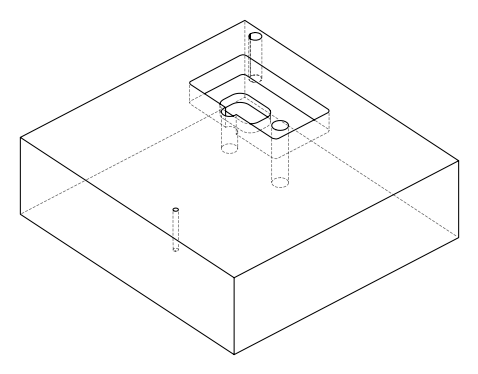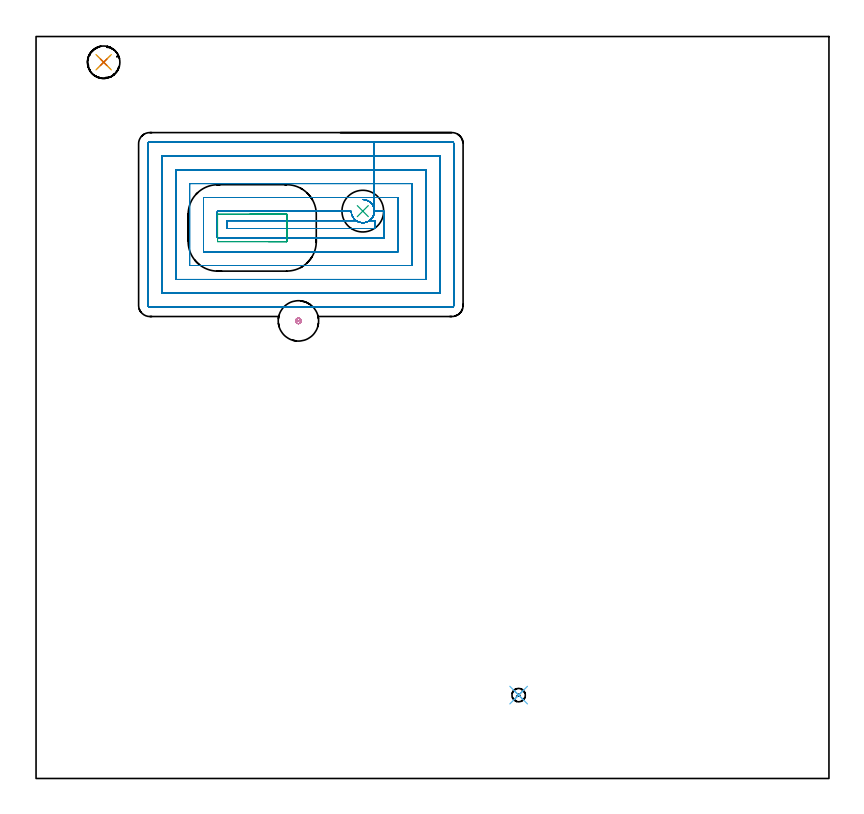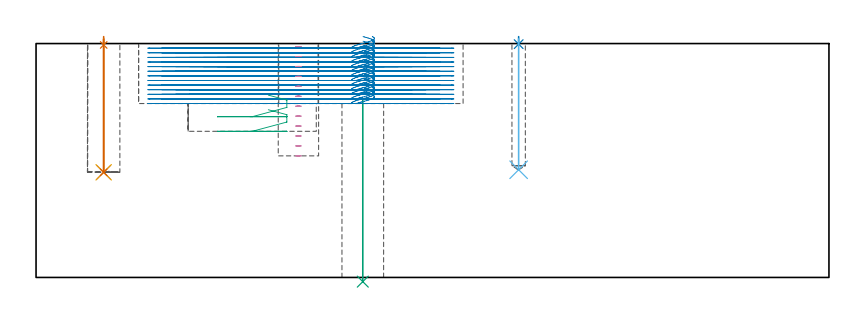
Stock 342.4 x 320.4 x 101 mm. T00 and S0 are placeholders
(PLAN: 10 operations, 8 tool changes, 53.2 min)
(1 SPOT_DRILL | STEP1POCKET | NXT0321_9005460120000 | 0.03 min | 3 mm3)
(2 SPOT_DRILL_1 | STEP1POCKET_1 | NXT0321_9005460120000 | 0.03 min | 0 mm3)
(3 INDEXABLE_INSERT_DRILL_THROUGH_HOLE_FROM_SOLID | STEP1HOLE | NXT0302_007 | 0.32 min | 25669 mm3)
(4 DRILL_BLIND_HOLE_INTO_CENTER | STEP1POCKET | UGT0301_480 | 0.23 min | 3042 mm3)
(5 DRILL_TO_ENLARGE_BLIND_HOLE | STEP1POCKET | UGT0301_374 | 0.23 min | 4319 mm3)
(6 DRILL_BLIND_HOLE_INTO_CENTER_1 | STEP1POCKET_1 | UGT0301_453 | 0.23 min | 1397 mm3)
(7 BORE_BLIND_HOLE | STEP1POCKET | UGT0332_064 | 0.23 min | 1179 mm3)
(8 MILL_RECTANGULAR_POCKET | POCKET_RECTANGULAR_STRAIGHT | NXT0201_009 | Follow Part, ap 2, ae 75% | 50.7 min | 281078 mm3)
(9 MILL_RECTANGULAR_POCKET_1 | POCKET_RECTANGULAR_STRAIGHT_1 | UGT0201_109 | Follow Part, ap 6.35, ae 75% | 0.64 min | 23092 mm3)
(10 MILL_BLIND_HOLE_FROM_SOLID_MATERIAL | STEP1POCKET_2 | UGT0201_133 | Spiral | 0.55 min | 9261 mm3)
(TOOL NXT0321_9005460120000 | NC Spot Drill, 142deg, 12mm, Carbide, Uncoated | D12 PA142 FL30 Z2)
(TOOL NXT0302_007 | Index. Insert Drill 18mm [880-D1800L25-05] | D18 PA176 FL90 Z2)
(TOOL UGT0301_480 | Carbide Drill 8.5 mm | D8.5 PA118 FL75 Z2)
(TOOL UGT0301_374 | Twist Drill Flat Bottom 13 mm | D13 PA180 FL101 Z2)
(TOOL UGT0301_453 | Carbide Drill 5.8 mm | D5.8 PA118 FL57 Z2)
(TOOL UGT0332_064 | 14 mm Boring Bar Slip Fit | D14)
(TOOL NXT0201_009 | ENDMILL 8mm [2P460-0800-NA 1630] | D8 FL26 Z6)
(TOOL UGT0201_109 | End Mill 25.4 mm | D25.4 FL25 Z2)
(TOOL UGT0201_133 | Carbide End Mill 15.0 | D15 FL30 Z4)
(OP 1 SPOT_DRILL)
G17 G21 G94 G90
T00 M6
G54
G17 G0 G90 X29.2 Y309.3 S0 M3
G43 Z111. H0
G94 G81 G98 Z100.393 F250. R104.
G80
M5
M2
(OP 2 SPOT_DRILL_1)
G17 G21 G94 G90
T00 M6
G54
G17 G0 G90 X208.4 Y36. S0 M3
G43 Z111. H0
G94 G81 G98 Z100.75 F250. R104.
G80
M5
M2
(OP 3 INDEXABLE_INSERT_DRILL_THROUGH_HOLE_FROM_SOLID)
G17 G21 G94 G90
T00 M6
G54
G17 G0 G90 X141.1 Y245. S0 M3
G43 Z111. H1
G94 G81 G98 Z-1.814 F250. R77.1
G80
M5
M2
(OP 4 DRILL_BLIND_HOLE_INTO_CENTER)
G17 G21 G94 G90
T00 M6
G54
G17 G0 G90 X29.2 Y309.3 S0 M3
G43 Z111. H0
G94 G81 G98 Z45.4 F250. R103.
G80
M5
M2
(OP 5 DRILL_TO_ENLARGE_BLIND_HOLE)
G17 G21 G94 G90
T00 M6
G54
G17 G0 G90 X29.2 Y309.3 S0 M3
G43 Z111. H0
G94 G73 G98 Z45.4 F250. Q11.12 R103.
G80
M5
M2
(OP 6 DRILL_BLIND_HOLE_INTO_CENTER_1)
G17 G21 G94 G90
T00 M6
G54
G17 G0 G90 X208.4 Y36. S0 M3
G43 Z111. H0
G94 G81 G98 Z46.5 F250. R103.
G80
M5
M2
(OP 7 BORE_BLIND_HOLE)
G17 G21 G94 G90
T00 M6
G54
G17 G0 G90 X29.2 Y309.3 S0 M3
G43 Z111. H0
G94 G85 G98 Z45.4 F250. R103.
G80
M5
M2
(OP 8 MILL_RECTANGULAR_POCKET)
G17 G21 G94 G90
T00 M6
G54
G17 G0 G90 X141.214 Y249.985 S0 M3
G43 Z111. H1
Z104.
G94 G1 X141.689 Y249.97 Z103.872 F250.
X142.552 Y249.79 Z103.636
X143.369 Y249.461 Z103.4
X144.117 Y248.994 Z103.164
X144.771 Y248.404 Z102.928
X145.311 Y247.708 Z102.692
X145.665 Y247.058 Z102.494
X145.943 Y246.267 Z102.269
X146.086 Y245.441 Z102.044
X146.09 Y244.602 Z101.819
X145.953 Y243.775 Z101.595
X145.68 Y242.982 Z101.37
X145.278 Y242.245 Z101.145
X144.76 Y241.586 Z100.921
X144.139 Y241.023 Z100.696
X143.432 Y240.571 Z100.471
X142.66 Y240.244 Z100.247
X141.844 Y240.05 Z100.022
X141.008 Y239.994 Z99.797
X140.692 Y240.02 Z99.712
X140.307 Y240.066 Z99.608
X139.95 Y240.137 Z99.511
X139.642 Y240.21 Z99.426
X139.059 Y240.429 Z99.259
X138.508 Y240.719 Z99.092
X138.249 Y240.9 Z99.008
X82.3 F500.
Y237.5
X104.811
X146.4
Y240.9
X143.953
G0 X145.207 Y247.843 Z104.
G1 X145.311 Y247.708 Z103.954 F250.
X145.665 Y247.058 Z103.756
X145.943 Y246.267 Z103.531
X146.086 Y245.441 Z103.307
X146.09 Y244.602 Z103.082
X145.953 Y243.775 Z102.857
X145.68 Y242.982 Z102.632
X145.278 Y242.245 Z102.408
X144.76 Y241.586 Z102.183
X144.139 Y241.023 Z101.958
X143.432 Y240.571 Z101.734
X142.66 Y240.244 Z101.509
X141.844 Y240.05 Z101.284
X141.008 Y239.994 Z101.059
X140.692 Y240.02 Z100.975
X140.307 Y240.066 Z100.871
X139.95 Y240.137 Z100.773
X139.642 Y240.21 Z100.688
X138.852 Y240.528 Z100.46
X138.128 Y240.974 Z100.232
X137.49 Y241.537 Z100.004
X136.956 Y242.199 Z99.776
X136.541 Y242.942 Z99.548
X136.259 Y243.745 Z99.32
X136.116 Y244.584 Z99.092
X136.109 Y244.9 Z99.008
X78.3 F500.
Y233.5
X104.811
X150.4
Y244.9
X146.095
G3 X146.095 Y245.106 R5.
G1 Y250.9
X72.3
Y227.5
X104.811
X156.4
Y250.9
X146.095
Y256.9
X66.3
Y221.5
X104.811
X162.4
Y256.9
X146.095
Y262.9
X60.3
Y215.5
X104.811
X168.4
Y262.9
X146.095
Y268.9
X54.3
Y209.5
X104.811
X174.4
Y268.9
X146.095
Y274.9
X49.1
G3 X48.3 Y274.1 R0.8
G1 Y204.3
G3 X49.1 Y203.5 R0.8
G1 X179.6
G3 X180.4 Y204.3 R0.8
G1 Y274.1
G3 X179.6 Y274.9 R0.8
G1 X146.095
X145.095
G0 X141.213 Y249.994 Z102.008
G1 X141.939 Y249.933 Z101.812 F250.
X142.762 Y249.72 Z101.585
X143.536 Y249.372 Z101.357
X144.241 Y248.897 Z101.13
X144.855 Y248.31 Z100.902
X145.361 Y247.629 Z100.674
X145.517 Y247.338 Z100.586
X145.665 Y247.058 Z100.501
X145.943 Y246.267 Z100.277
X146.086 Y245.441 Z100.052
X146.09 Y244.602 Z99.827
X145.953 Y243.775 Z99.602
X145.68 Y242.982 Z99.378
X145.278 Y242.245 Z99.153
X144.76 Y241.586 Z98.928
X144.139 Y241.023 Z98.704
X143.432 Y240.571 Z98.479
X142.66 Y240.244 Z98.254
X141.844 Y240.05 Z98.03
X141.008 Y239.994 Z97.805
X140.692 Y240.02 Z97.72
X140.307 Y240.066 Z97.616
X139.95 Y240.137 Z97.519
X139.642 Y240.21 Z97.434
X139.059 Y240.429 Z97.267
X138.508 Y240.719 Z97.1
X138.249 Y240.9 Z97.015
X82.3 F500.
Y237.5
X104.811
X146.4
Y240.9
X143.953
G0 X145.204 Y247.841 Z102.008
G1 X145.361 Y247.629 Z101.937 F250.
X145.517 Y247.338 Z101.848
X145.665 Y247.058 Z101.764
X145.943 Y246.267 Z101.539
X146.086 Y245.441 Z101.314
X146.09 Y244.602 Z101.089
X145.953 Y243.775 Z100.865
X145.68 Y242.982 Z100.64
X145.278 Y242.245 Z100.415
X144.76 Y241.586 Z100.191
X144.139 Y241.023 Z99.966
X143.432 Y240.571 Z99.741
X142.66 Y240.244 Z99.517
X141.844 Y240.05 Z99.292
X141.008 Y239.994 Z99.067
X140.692 Y240.02 Z98.982
X140.307 Y240.066 Z98.878
X139.95 Y240.137 Z98.781
X139.642 Y240.21 Z98.696
X138.852 Y240.528 Z98.468
X138.128 Y240.974 Z98.24
X137.49 Y241.537 Z98.012
X136.956 Y242.199 Z97.784
X136.541 Y242.942 Z97.556
X136.259 Y243.745 Z97.328
X136.116 Y244.584 Z97.1
X136.109 Y244.9 Z97.015
X78.3 F500.
Y233.5
X104.811
X150.4
Y244.9
X146.095
G3 X146.095 Y245.106 R5.
G1 Y250.9
X72.3
Y227.5
X104.811
X156.4
Y250.9
X146.095
Y256.9
X66.3
Y221.5
X104.811
X162.4
Y256.9
X146.095
Y262.9
X60.3
Y215.5
X104.811
X168.4
Y262.9
X146.095
Y268.9
X54.3
Y209.5
X104.811
X174.4
Y268.9
X146.095
Y274.9
X49.1
G3 X48.3 Y274.1 R0.8
G1 Y204.3
G3 X49.1 Y203.5 R0.8
G1 X179.6
G3 X180.4 Y204.3 R0.8
G1 Y274.1
G3 X179.6 Y274.9 R0.8
G1 X146.095
X145.095
G0 X141.214 Y249.99 Z100.015
G1 X141.876 Y249.944 Z99.837 F250.
X142.716 Y249.736 Z99.606
X143.507 Y249.387 Z99.374
X144.227 Y248.908 Z99.142
X144.854 Y248.312 Z98.91
X145.368 Y247.617 Z98.679
X145.517 Y247.338 Z98.594
X145.665 Y247.058 Z98.509
X145.944 Y246.267 Z98.284
X146.087 Y245.441 Z98.06
X146.09 Y244.602 Z97.835
X145.953 Y243.775 Z97.61
X145.68 Y242.982 Z97.386
X145.279 Y242.246 Z97.161
X144.76 Y241.587 Z96.936
X144.139 Y241.023 Z96.712
X143.433 Y240.571 Z96.487
X142.661 Y240.244 Z96.262
X141.845 Y240.05 Z96.038
X141.008 Y239.994 Z95.813
X140.693 Y240.02 Z95.728
X140.308 Y240.066 Z95.624
X139.949 Y240.137 Z95.526
X139.642 Y240.21 Z95.441
X139.059 Y240.429 Z95.275
X138.508 Y240.719 Z95.108
X138.248 Y240.9 Z95.023
X82.3 F500.
Y237.5
X104.811
X146.4
Y240.9
X143.953
G0 X145.203 Y247.84 Z100.015
G1 X145.368 Y247.617 Z99.941 F250.
X145.517 Y247.338 Z99.856
X145.665 Y247.058 Z99.771
X145.944 Y246.267 Z99.547
X146.087 Y245.441 Z99.322
X146.09 Y244.602 Z99.097
X145.953 Y243.775 Z98.873
X145.68 Y242.982 Z98.648
X145.279 Y242.246 Z98.423
X144.76 Y241.587 Z98.199
X144.139 Y241.023 Z97.974
X143.433 Y240.571 Z97.749
X142.661 Y240.244 Z97.525
X141.845 Y240.05 Z97.3
X141.008 Y239.994 Z97.075
X140.693 Y240.02 Z96.99
X140.308 Y240.066 Z96.887
X139.949 Y240.137 Z96.789
X139.642 Y240.21 Z96.704
X138.852 Y240.528 Z96.476
X138.128 Y240.974 Z96.248
X137.489 Y241.537 Z96.02
X136.955 Y242.199 Z95.792
X136.541 Y242.942 Z95.564
X136.258 Y243.745 Z95.336
X136.115 Y244.584 Z95.108
X136.109 Y244.9 Z95.023
X78.3 F500.
Y233.5
X104.811
X150.4
Y244.9
X146.095
G3 X146.095 Y245.105 R4.999
G1 Y250.9
X72.3
Y227.5
X104.811
X156.4
Y250.9
X146.095
Y256.9
X66.3
Y221.5
X104.811
X162.4
Y256.9
X146.095
Y262.9
X60.3
Y215.5
X104.811
X168.4
Y262.9
X146.095
Y268.9
X54.3
Y209.5
X104.811
X174.4
Y268.9
X146.095
Y274.9
X49.1
G3 X48.3 Y274.1 R0.8
G1 Y204.3
G3 X49.1 Y203.5 R0.8
G1 X179.6
G3 X180.4 Y204.3 R0.8
G1 Y274.1
G3 X179.6 Y274.9 R0.8
G1 X146.095
X145.095
G0 X141.214 Y249.991 Z98.023
G1 X141.877 Y249.944 Z97.845 F250.
X142.716 Y249.737 Z97.613
X143.508 Y249.388 Z97.381
X144.227 Y248.908 Z97.15
X144.854 Y248.312 Z96.918
X145.369 Y247.617 Z96.686
X145.517 Y247.338 Z96.601
X145.665 Y247.058 Z96.517
X145.944 Y246.267 Z96.292
X146.087 Y245.441 Z96.067
X146.09 Y244.602 Z95.843
X145.953 Y243.775 Z95.618
X145.68 Y242.982 Z95.393
X145.279 Y242.246 Z95.169
X144.76 Y241.587 Z94.944
X144.139 Y241.023 Z94.719
X143.433 Y240.571 Z94.494
X142.661 Y240.244 Z94.27
X141.845 Y240.05 Z94.045
X141.008 Y239.994 Z93.82
X140.693 Y240.02 Z93.736
X140.311 Y240.066 Z93.632
X139.942 Y240.139 Z93.532
X139.731 Y240.189 Z93.474
X139.526 Y240.258 Z93.416
X139.226 Y240.358 Z93.331
X138.508 Y240.719 Z93.116
X138.248 Y240.9 Z93.031
X82.3 F500.
Y237.5
X104.811
X146.4
Y240.9
X143.953
G0 X145.204 Y247.839 Z98.023
G1 X145.369 Y247.617 Z97.949 F250.
X145.517 Y247.338 Z97.864
X145.665 Y247.058 Z97.779
X145.944 Y246.267 Z97.555
X146.087 Y245.441 Z97.33
X146.09 Y244.602 Z97.105
X145.953 Y243.775 Z96.881
X145.68 Y242.982 Z96.656
X145.279 Y242.246 Z96.431
X144.76 Y241.587 Z96.207
X144.139 Y241.023 Z95.982
X143.433 Y240.571 Z95.757
X142.661 Y240.244 Z95.532
X141.845 Y240.05 Z95.308
X141.008 Y239.994 Z95.083
X140.693 Y240.02 Z94.998
X140.311 Y240.066 Z94.895
X139.942 Y240.139 Z94.794
X139.731 Y240.189 Z94.736
X139.526 Y240.258 Z94.678
X139.226 Y240.358 Z94.593
X138.521 Y240.711 Z94.382
X137.88 Y241.17 Z94.171
X137.32 Y241.723 Z93.96
X136.852 Y242.358 Z93.749
X136.491 Y243.058 Z93.538
X136.243 Y243.806 Z93.327
X136.115 Y244.584 Z93.116
X136.109 Y244.9 Z93.031
X78.3 F500.
Y233.5
X104.811
X150.4
Y244.9
X146.095
G3 X146.095 Y245.105 R4.999
G1 Y250.9
X72.3
Y227.5
X104.811
X156.4
Y250.9
X146.095
Y256.9
X66.3
Y221.5
X104.811
X162.4
Y256.9
X146.095
Y262.9
X60.3
Y215.5
X104.811
X168.4
Y262.9
X146.095
Y268.9
X54.3
Y209.5
X104.811
X174.4
Y268.9
X146.095
Y274.9
X49.1
G3 X48.3 Y274.1 R0.8
G1 Y204.3
G3 X49.1 Y203.5 R0.8
G1 X179.6
G3 X180.4 Y204.3 R0.8
G1 Y274.1
G3 X179.6 Y274.9 R0.8
G1 X146.095
X145.095
G0 X141.215 Y249.991 Z96.031
G1 X141.877 Y249.944 Z95.853 F250.
X142.716 Y249.737 Z95.621
X143.508 Y249.388 Z95.389
X144.227 Y248.908 Z95.158
X144.854 Y248.312 Z94.926
X145.369 Y247.617 Z94.694
X145.517 Y247.338 Z94.609
X145.665 Y247.058 Z94.525
X145.944 Y246.267 Z94.3
X146.087 Y245.441 Z94.075
X146.09 Y244.602 Z93.851
X145.953 Y243.775 Z93.626
X145.68 Y242.982 Z93.401
X145.279 Y242.246 Z93.177
X144.76 Y241.587 Z92.952
X144.139 Y241.023 Z92.727
X143.433 Y240.571 Z92.502
X142.661 Y240.244 Z92.278
X141.845 Y240.05 Z92.053
X141.008 Y239.994 Z91.828
X140.693 Y240.02 Z91.744
X140.311 Y240.066 Z91.64
X139.942 Y240.139 Z91.54
X139.704 Y240.196 Z91.474
X139.473 Y240.276 Z91.409
X139.174 Y240.379 Z91.324
X138.507 Y240.719 Z91.123
X138.247 Y240.9 Z91.038
X82.3 F500.
Y237.5
X104.811
X146.4
Y240.9
X143.953
G0 X145.205 Y247.838 Z96.031
G1 X145.369 Y247.617 Z95.957 F250.
X145.517 Y247.338 Z95.872
X145.665 Y247.058 Z95.787
X145.944 Y246.267 Z95.563
X146.087 Y245.441 Z95.338
X146.09 Y244.602 Z95.113
X145.953 Y243.775 Z94.889
X145.68 Y242.982 Z94.664
X145.279 Y242.246 Z94.439
X144.76 Y241.587 Z94.215
X144.139 Y241.023 Z93.99
X143.433 Y240.571 Z93.765
X142.661 Y240.244 Z93.541
X141.845 Y240.05 Z93.316
X141.008 Y239.994 Z93.091
X140.693 Y240.02 Z93.006
X140.311 Y240.066 Z92.903
X139.942 Y240.139 Z92.802
X139.704 Y240.196 Z92.737
X139.473 Y240.276 Z92.671
X139.174 Y240.379 Z92.587
X138.48 Y240.736 Z92.378
X137.849 Y241.195 Z92.168
X137.298 Y241.747 Z91.959
X136.839 Y242.378 Z91.75
X136.483 Y243.072 Z91.541
X136.239 Y243.814 Z91.332
X136.114 Y244.584 Z91.123
X136.107 Y244.9 Z91.038
X78.3 F500.
Y233.5
X104.811
X150.4
Y244.9
X146.095
G3 X146.095 Y245.105 R4.999
G1 Y250.9
X72.3
Y227.5
X104.811
X156.4
Y250.9
X146.095
Y256.9
X66.3
Y221.5
X104.811
X162.4
Y256.9
X146.095
Y262.9
X60.3
Y215.5
X104.811
X168.4
Y262.9
X146.095
Y268.9
X54.3
Y209.5
X104.811
X174.4
Y268.9
X146.095
Y274.9
X49.1
G3 X48.3 Y274.1 R0.8
G1 Y204.3
G3 X49.1 Y203.5 R0.8
G1 X179.6
G3 X180.4 Y204.3 R0.8
G1 Y274.1
G3 X179.6 Y274.9 R0.8
G1 X146.095
X145.095
G0 X141.214 Y249.99 Z94.038
G1 X141.875 Y249.944 Z93.861 F250.
X142.715 Y249.736 Z93.629
X143.507 Y249.388 Z93.397
X144.227 Y248.908 Z93.165
X144.853 Y248.312 Z92.934
X145.368 Y247.617 Z92.702
X145.517 Y247.338 Z92.617
X145.665 Y247.058 Z92.532
X145.944 Y246.264 Z92.307
X146.087 Y245.435 Z92.081
X146.089 Y244.594 Z91.856
X145.95 Y243.764 Z91.63
X145.674 Y242.969 Z91.405
X145.27 Y242.232 Z91.18
X144.747 Y241.572 Z90.954
X144.121 Y241.01 Z90.729
X143.411 Y240.56 Z90.503
X142.634 Y240.235 Z90.278
X141.815 Y240.045 Z90.052
X141.499 Y240.02 Z89.968
X141.184 Y239.994 Z89.883
X141.008 Z89.836
X140.693 Y240.02 Z89.751
X140.31 Y240.066 Z89.648
X139.945 Y240.138 Z89.548
X139.747 Y240.185 Z89.493
X139.554 Y240.248 Z89.439
X139.253 Y240.347 Z89.354
X138.507 Y240.719 Z89.131
X138.248 Y240.9 Z89.046
X82.3 F500.
Y237.5
X104.811
X146.4
Y240.9
X143.953
G0 X145.204 Y247.839 Z94.038
G1 X145.368 Y247.617 Z93.965 F250.
X145.517 Y247.338 Z93.88
X145.665 Y247.058 Z93.795
X145.944 Y246.264 Z93.57
X146.087 Y245.435 Z93.344
X146.089 Y244.594 Z93.119
X145.95 Y243.764 Z92.893
X145.674 Y242.969 Z92.668
X145.27 Y242.232 Z92.442
X144.747 Y241.572 Z92.217
X144.121 Y241.01 Z91.992
X143.411 Y240.56 Z91.766
X142.634 Y240.235 Z91.541
X141.815 Y240.045 Z91.315
X141.499 Y240.02 Z91.23
X141.184 Y239.994 Z91.146
X141.008 Z91.099
X140.693 Y240.02 Z91.014
X140.31 Y240.066 Z90.91
X139.945 Y240.138 Z90.811
X139.747 Y240.185 Z90.756
X139.554 Y240.248 Z90.702
X139.253 Y240.347 Z90.617
X138.543 Y240.698 Z90.405
X137.896 Y241.156 Z90.192
X137.33 Y241.71 Z89.98
X136.859 Y242.347 Z89.768
X136.493 Y243.05 Z89.555
X136.243 Y243.802 Z89.343
X136.115 Y244.584 Z89.131
X136.108 Y244.9 Z89.046
X78.3 F500.
Y233.5
X104.811
X150.4
Y244.9
X146.095
G3 X146.095 Y245.105 R4.999
G1 Y250.9
X72.3
Y227.5
X104.811
X156.4
Y250.9
X146.095
Y256.9
X66.3
Y221.5
X104.811
X162.4
Y256.9
X146.095
Y262.9
X60.3
Y215.5
X104.811
X168.4
Y262.9
X146.095
Y268.9
X54.3
Y209.5
X104.811
X174.4
Y268.9
X146.095
Y274.9
X49.1
G3 X48.3 Y274.1 R0.8
G1 Y204.3
G3 X49.1 Y203.5 R0.8
G1 X179.6
G3 X180.4 Y204.3 R0.8
G1 Y274.1
G3 X179.6 Y274.9 R0.8
G1 X146.095
X145.095
G0 X141.214 Y249.987 Z92.046
G1 X141.633 Y249.976 Z91.934 F250.
X142.435 Y249.823 Z91.715
X143.201 Y249.542 Z91.496
X143.912 Y249.14 Z91.278
X144.548 Y248.629 Z91.059
X145.092 Y248.021 Z90.84
X145.267 Y247.757 Z90.756
X145.402 Y247.555 Z90.69
X145.515 Y247.34 Z90.625
X145.663 Y247.06 Z90.541
X145.733 Y246.898 Z90.493
X145.834 Y246.598 Z90.409
X145.935 Y246.299 Z90.324
X146.084 Y245.47 Z90.098
X146.092 Y244.629 Z89.873
X145.959 Y243.798 Z89.647
X145.688 Y243.001 Z89.422
X145.289 Y242.261 Z89.196
X144.77 Y241.598 Z88.971
X144.149 Y241.031 Z88.745
X143.441 Y240.576 Z88.52
X142.667 Y240.246 Z88.294
X141.848 Y240.05 Z88.069
X141.008 Y239.994 Z87.843
X140.693 Y240.02 Z87.759
X140.309 Y240.066 Z87.655
X139.948 Y240.137 Z87.556
X139.748 Y240.185 Z87.501
X139.552 Y240.249 Z87.446
X139.251 Y240.348 Z87.361
X138.508 Y240.719 Z87.139
X138.248 Y240.9 Z87.054
X82.3 F500.
Y237.5
X104.811
X146.4
Y240.9
X143.953
G0 X145.21 Y247.843 Z92.046
G1 X145.267 Y247.757 Z92.018 F250.
X145.402 Y247.555 Z91.953
X145.515 Y247.34 Z91.888
X145.663 Y247.06 Z91.803
X145.733 Y246.898 Z91.756
X145.834 Y246.598 Z91.671
X145.935 Y246.299 Z91.587
X146.084 Y245.47 Z91.361
X146.092 Y244.629 Z91.136
X145.959 Y243.798 Z90.91
X145.688 Y243.001 Z90.685
X145.289 Y242.261 Z90.459
X144.77 Y241.598 Z90.234
X144.149 Y241.031 Z90.008
X143.441 Y240.576 Z89.783
X142.667 Y240.246 Z89.557
X141.848 Y240.05 Z89.332
X141.008 Y239.994 Z89.106
X140.693 Y240.02 Z89.021
X140.309 Y240.066 Z88.918
X139.948 Y240.137 Z88.819
X139.748 Y240.185 Z88.764
X139.552 Y240.249 Z88.709
X139.251 Y240.348 Z88.624
X138.542 Y240.699 Z88.412
X137.896 Y241.157 Z88.2
X137.33 Y241.711 Z87.987
X136.859 Y242.348 Z87.775
X136.494 Y243.051 Z87.563
X136.244 Y243.802 Z87.351
X136.115 Y244.584 Z87.139
X136.109 Y244.9 Z87.054
X78.3 F500.
Y233.5
X104.811
X150.4
Y244.9
X146.095
G3 X146.095 Y245.105 R4.999
G1 Y250.9
X72.3
Y227.5
X104.811
X156.4
Y250.9
X146.095
Y256.9
X66.3
Y221.5
X104.811
X162.4
Y256.9
X146.095
Y262.9
X60.3
Y215.5
X104.811
X168.4
Y262.9
X146.095
Y268.9
X54.3
Y209.5
X104.811
X174.4
Y268.9
X146.095
Y274.9
X49.1
G3 X48.3 Y274.1 R0.8
G1 Y204.3
G3 X49.1 Y203.5 R0.8
G1 X179.6
G3 X180.4 Y204.3 R0.8
G1 Y274.1
G3 X179.6 Y274.9 R0.8
G1 X146.095
X145.095
G0 X141.214 Y249.986 Z90.054
G1 X141.741 Y249.963 Z89.913 F250.
X142.559 Y249.786 Z89.688
X143.337 Y249.476 Z89.464
X144.053 Y249.041 Z89.239
X144.686 Y248.492 Z89.015
X145.219 Y247.846 Z88.791
X145.515 Y247.34 Z88.633
X145.663 Y247.06 Z88.549
X145.733 Y246.898 Z88.501
X145.834 Y246.599 Z88.416
X145.935 Y246.299 Z88.332
X146.084 Y245.47 Z88.106
X146.092 Y244.629 Z87.881
X145.959 Y243.798 Z87.655
X145.688 Y243.001 Z87.43
X145.289 Y242.261 Z87.204
X144.77 Y241.598 Z86.979
X144.149 Y241.031 Z86.753
X143.441 Y240.576 Z86.528
X142.667 Y240.246 Z86.302
X141.848 Y240.05 Z86.077
X141.008 Y239.994 Z85.851
X140.693 Y240.02 Z85.767
X140.308 Y240.066 Z85.663
X139.949 Y240.137 Z85.565
X139.642 Y240.21 Z85.48
X139.059 Y240.429 Z85.313
X138.508 Y240.719 Z85.146
X138.248 Y240.9 Z85.062
X82.3 F500.
Y237.5
X104.811
X146.4
Y240.9
X143.953
G0 X145.217 Y247.849 Z90.054
G1 X145.515 Y247.34 Z89.896 F250.
X145.663 Y247.06 Z89.811
X145.733 Y246.898 Z89.764
X145.834 Y246.599 Z89.679
X145.935 Y246.299 Z89.594
X146.084 Y245.47 Z89.369
X146.092 Y244.629 Z89.143
X145.959 Y243.798 Z88.918
X145.688 Y243.001 Z88.692
X145.289 Y242.261 Z88.467
X144.77 Y241.598 Z88.241
X144.149 Y241.031 Z88.016
X143.441 Y240.576 Z87.79
X142.667 Y240.246 Z87.565
X141.848 Y240.05 Z87.339
X141.008 Y239.994 Z87.114
X140.693 Y240.02 Z87.029
X140.308 Y240.066 Z86.925
X139.949 Y240.137 Z86.827
X139.642 Y240.21 Z86.742
X138.852 Y240.528 Z86.514
X138.128 Y240.974 Z86.286
X137.489 Y241.537 Z86.058
X136.955 Y242.199 Z85.83
X136.541 Y242.942 Z85.602
X136.258 Y243.745 Z85.374
X136.115 Y244.584 Z85.146
X136.109 Y244.9 Z85.062
X78.3 F500.
Y233.5
X104.811
X150.4
Y244.9
X146.095
G3 X146.095 Y245.105 R4.999
G1 Y250.9
X72.3
Y227.5
X104.811
X156.4
Y250.9
X146.095
Y256.9
X66.3
Y221.5
X104.811
X162.4
Y256.9
X146.095
Y262.9
X60.3
Y215.5
X104.811
X168.4
Y262.9
X146.095
Y268.9
X54.3
Y209.5
X104.811
X174.4
Y268.9
X146.095
Y274.9
X49.1
G3 X48.3 Y274.1 R0.8
G1 Y204.3
G3 X49.1 Y203.5 R0.8
G1 X179.6
G3 X180.4 Y204.3 R0.8
G1 Y274.1
G3 X179.6 Y274.9 R0.8
G1 X146.095
X145.095
G0 X141.213 Y249.989 Z88.062
G1 X141.876 Y249.943 Z87.883 F250.
X142.716 Y249.736 Z87.652
X143.507 Y249.387 Z87.42
X144.227 Y248.908 Z87.188
X144.853 Y248.312 Z86.957
X145.368 Y247.617 Z86.725
X145.517 Y247.338 Z86.64
X145.665 Y247.058 Z86.555
X145.944 Y246.267 Z86.331
X146.087 Y245.441 Z86.106
X146.09 Y244.602 Z85.881
X145.953 Y243.775 Z85.656
X145.68 Y242.982 Z85.432
X145.279 Y242.246 Z85.207
X144.76 Y241.587 Z84.982
X144.139 Y241.023 Z84.758
X143.433 Y240.571 Z84.533
X142.661 Y240.244 Z84.308
X141.845 Y240.05 Z84.084
X141.008 Y239.994 Z83.859
X140.693 Y240.02 Z83.774
X140.311 Y240.066 Z83.671
X139.94 Y240.139 Z83.57
X139.688 Y240.2 Z83.5
X139.444 Y240.286 Z83.431
X139.145 Y240.391 Z83.346
X138.508 Y240.719 Z83.154
X138.248 Y240.9 Z83.069
X82.3 F500.
Y237.5
X104.811
X146.4
Y240.9
X143.953
G0 X145.204 Y247.839 Z88.062
G1 X145.368 Y247.617 Z87.988 F250.
X145.517 Y247.338 Z87.903
X145.665 Y247.058 Z87.818
X145.944 Y246.267 Z87.593
X146.087 Y245.441 Z87.369
X146.09 Y244.602 Z87.144
X145.953 Y243.775 Z86.919
X145.68 Y242.982 Z86.695
X145.279 Y242.246 Z86.47
X144.76 Y241.587 Z86.245
X144.139 Y241.023 Z86.02
X143.433 Y240.571 Z85.796
X142.661 Y240.244 Z85.571
X141.845 Y240.05 Z85.346
X141.008 Y239.994 Z85.122
X140.693 Y240.02 Z85.037
X140.311 Y240.066 Z84.934
X139.94 Y240.139 Z84.833
X139.688 Y240.2 Z84.763
X139.444 Y240.286 Z84.694
X139.145 Y240.391 Z84.609
X138.457 Y240.75 Z84.401
X137.833 Y241.21 Z84.193
X137.287 Y241.761 Z83.985
X136.833 Y242.39 Z83.777
X136.481 Y243.081 Z83.57
X136.24 Y243.818 Z83.362
X136.115 Y244.584 Z83.154
X136.109 Y244.9 Z83.069
X78.3 F500.
Y233.5
X104.811
X150.4
Y244.9
X146.095
G3 X146.095 Y245.105 R4.999
G1 Y250.9
X72.3
Y227.5
X104.811
X156.4
Y250.9
X146.095
Y256.9
X66.3
Y221.5
X104.811
X162.4
Y256.9
X146.095
Y262.9
X60.3
Y215.5
X104.811
X168.4
Y262.9
X146.095
Y268.9
X54.3
Y209.5
X104.811
X174.4
Y268.9
X146.095
Y274.9
X49.1
G3 X48.3 Y274.1 R0.8
G1 Y204.3
G3 X49.1 Y203.5 R0.8
G1 X179.6
G3 X180.4 Y204.3 R0.8
G1 Y274.1
G3 X179.6 Y274.9 R0.8
G1 X146.095
X145.095
G0 X141.216 Y249.991 Z86.069
G1 X141.877 Y249.944 Z85.892 F250.
X142.716 Y249.737 Z85.66
X143.508 Y249.388 Z85.428
X144.227 Y248.908 Z85.196
X144.854 Y248.312 Z84.965
X145.369 Y247.617 Z84.733
X145.517 Y247.338 Z84.648
X145.665 Y247.058 Z84.563
X145.944 Y246.267 Z84.339
X146.087 Y245.441 Z84.114
X146.09 Y244.602 Z83.889
X145.953 Y243.775 Z83.665
X145.68 Y242.982 Z83.44
X145.279 Y242.246 Z83.215
X144.76 Y241.587 Z82.991
X144.139 Y241.023 Z82.766
X143.433 Y240.571 Z82.541
X142.661 Y240.244 Z82.316
X141.845 Y240.05 Z82.092
X141.008 Y239.994 Z81.867
X140.693 Y240.02 Z81.782
X140.311 Y240.066 Z81.679
X139.94 Y240.139 Z81.578
X139.633 Y240.213 Z81.493
X139.089 Y240.416 Z81.338
X138.506 Y240.719 Z81.162
X138.247 Y240.9 Z81.077
X82.3 F500.
Y237.5
X104.811
X146.4
Y240.9
X143.953
G0 X145.205 Y247.838 Z86.069
G1 X145.369 Y247.617 Z85.996 F250.
X145.517 Y247.338 Z85.911
X145.665 Y247.058 Z85.826
X145.944 Y246.267 Z85.601
X146.087 Y245.441 Z85.377
X146.09 Y244.602 Z85.152
X145.953 Y243.775 Z84.927
X145.68 Y242.982 Z84.703
X145.279 Y242.246 Z84.478
X144.76 Y241.587 Z84.253
X144.139 Y241.023 Z84.029
X143.433 Y240.571 Z83.804
X142.661 Y240.244 Z83.579
X141.845 Y240.05 Z83.355
X141.008 Y239.994 Z83.13
X140.693 Y240.02 Z83.045
X140.311 Y240.066 Z82.942
X139.94 Y240.139 Z82.841
X139.633 Y240.213 Z82.756
X139.089 Y240.416 Z82.6
X138.808 Y240.561 Z82.516
X138.527 Y240.707 Z82.431
X137.884 Y241.165 Z82.219
X137.321 Y241.719 Z82.008
X136.853 Y242.354 Z81.796
X136.49 Y243.055 Z81.585
X136.241 Y243.805 Z81.373
X136.113 Y244.584 Z81.162
X136.107 Y244.9 Z81.077
X78.3 F500.
Y233.5
X104.811
X150.4
Y244.9
X146.095
G3 X146.095 Y245.105 R4.999
G1 Y250.9
X72.3
Y227.5
X104.811
X156.4
Y250.9
X146.095
Y256.9
X66.3
Y221.5
X104.811
X162.4
Y256.9
X146.095
Y262.9
X60.3
Y215.5
X104.811
X168.4
Y262.9
X146.095
Y268.9
X54.3
Y209.5
X104.811
X174.4
Y268.9
X146.095
Y274.9
X49.1
G3 X48.3 Y274.1 R0.8
G1 Y204.3
G3 X49.1 Y203.5 R0.8
G1 X179.6
G3 X180.4 Y204.3 R0.8
G1 Y274.1
G3 X179.6 Y274.9 R0.8
G1 X146.095
X145.095
G0 X141.214 Y249.991 Z84.077
G1 X141.877 Y249.944 Z83.899 F250.
X142.716 Y249.737 Z83.667
X143.508 Y249.388 Z83.436
X144.227 Y248.908 Z83.204
X144.854 Y248.312 Z82.972
X145.369 Y247.617 Z82.74
X145.517 Y247.338 Z82.655
X145.665 Y247.058 Z82.571
X145.944 Y246.267 Z82.346
X146.087 Y245.441 Z82.121
X146.09 Y244.602 Z81.897
X145.953 Y243.775 Z81.672
X145.68 Y242.982 Z81.447
X145.279 Y242.246 Z81.223
X144.76 Y241.587 Z80.998
X144.139 Y241.023 Z80.773
X143.433 Y240.571 Z80.548
X142.661 Y240.244 Z80.324
X141.845 Y240.05 Z80.099
X141.008 Y239.994 Z79.874
X140.693 Y240.02 Z79.79
X140.31 Y240.066 Z79.686
X139.943 Y240.138 Z79.586
X139.746 Y240.186 Z79.532
X139.553 Y240.249 Z79.477
X139.253 Y240.347 Z79.393
X138.507 Y240.719 Z79.169
X138.248 Y240.9 Z79.085
X82.3 F500.
Y237.5
X104.811
X146.4
Y240.9
X143.953
G0 X145.205 Y247.839 Z84.077
G1 X145.369 Y247.617 Z84.003 F250.
X145.517 Y247.338 Z83.918
X145.665 Y247.058 Z83.833
X145.944 Y246.267 Z83.609
X146.087 Y245.441 Z83.384
X146.09 Y244.602 Z83.159
X145.953 Y243.775 Z82.935
X145.68 Y242.982 Z82.71
X145.279 Y242.246 Z82.485
X144.76 Y241.587 Z82.261
X144.139 Y241.023 Z82.036
X143.433 Y240.571 Z81.811
X142.661 Y240.244 Z81.587
X141.845 Y240.05 Z81.362
X141.008 Y239.994 Z81.137
X140.693 Y240.02 Z81.052
X140.31 Y240.066 Z80.949
X139.943 Y240.138 Z80.849
X139.746 Y240.186 Z80.795
X139.553 Y240.249 Z80.74
X139.253 Y240.347 Z80.655
X138.542 Y240.698 Z80.443
X137.896 Y241.156 Z80.231
X137.33 Y241.71 Z80.019
X136.858 Y242.347 Z79.806
X136.493 Y243.05 Z79.594
X136.243 Y243.802 Z79.382
X136.114 Y244.584 Z79.169
X136.108 Y244.9 Z79.085
X78.3 F500.
Y233.5
X104.811
X150.4
Y244.9
X146.095
G3 X146.095 Y245.105 R4.999
G1 Y250.9
X72.3
Y227.5
X104.811
X156.4
Y250.9
X146.095
Y256.9
X66.3
Y221.5
X104.811
X162.4
Y256.9
X146.095
Y262.9
X60.3
Y215.5
X104.811
X168.4
Y262.9
X146.095
Y268.9
X54.3
Y209.5
X104.811
X174.4
Y268.9
X146.095
Y274.9
X49.1
G3 X48.3 Y274.1 R0.8
G1 Y204.3
G3 X49.1 Y203.5 R0.8
G1 X179.6
G3 X180.4 Y204.3 R0.8
G1 Y274.1
G3 X179.6 Y274.9 R0.8
G1 X146.095
X145.095
G0 X141.215 Y249.99 Z82.085
G1 X141.878 Y249.944 Z81.906 F250.
X142.718 Y249.736 Z81.675
X143.51 Y249.387 Z81.443
X144.229 Y248.906 Z81.211
X144.856 Y248.31 Z80.979
X145.37 Y247.614 Z80.747
X145.519 Y247.334 Z80.662
X145.666 Y247.055 Z80.578
X145.872 Y246.516 Z80.423
X146.014 Y245.957 Z80.269
X146.055 Y245.643 Z80.184
X146.095 Y245.329 Z80.099
X146.081 Y244.502 Z79.877
X145.93 Y243.688 Z79.656
X145.648 Y242.911 Z79.434
X145.241 Y242.19 Z79.212
X144.722 Y241.546 Z78.99
X144.104 Y240.996 Z78.769
X143.403 Y240.556 Z78.547
X142.64 Y240.237 Z78.325
X141.834 Y240.048 Z78.104
X141.008 Y239.994 Z77.882
X140.693 Y240.02 Z77.797
X140.309 Y240.066 Z77.694
X139.946 Y240.138 Z77.594
X139.747 Y240.185 Z77.54
X139.553 Y240.249 Z77.485
X139.252 Y240.347 Z77.4
X138.508 Y240.719 Z77.177
X138.248 Y240.9 Z77.092
X82.3 F500.
Y237.5
X104.811
X146.4
Y240.9
X143.953
G0 X145.205 Y247.838 Z82.085
G1 X145.37 Y247.614 Z82.01 F250.
X145.519 Y247.334 Z81.925
X145.666 Y247.055 Z81.84
X145.872 Y246.516 Z81.686
X146.014 Y245.957 Z81.531
X146.055 Y245.643 Z81.447
X146.095 Y245.329 Z81.362
X146.081 Y244.502 Z81.14
X145.93 Y243.688 Z80.918
X145.648 Y242.911 Z80.697
X145.241 Y242.19 Z80.475
X144.722 Y241.546 Z80.253
X144.104 Y240.996 Z80.032
X143.403 Y240.556 Z79.81
X142.64 Y240.237 Z79.588
X141.834 Y240.048 Z79.366
X141.008 Y239.994 Z79.145
X140.693 Y240.02 Z79.06
X140.309 Y240.066 Z78.956
X139.946 Y240.138 Z78.857
X139.747 Y240.185 Z78.802
X139.553 Y240.249 Z78.748
X139.252 Y240.347 Z78.663
X138.542 Y240.698 Z78.451
X137.896 Y241.157 Z78.238
X137.33 Y241.711 Z78.026
X136.859 Y242.347 Z77.814
X136.494 Y243.05 Z77.602
X136.244 Y243.802 Z77.389
X136.115 Y244.584 Z77.177
X136.108 Y244.9 Z77.092
X78.3 F500.
Y233.5
X104.811
X150.4
Y244.9
X146.095
G3 X146.095 Y245.105 R4.999
G1 Y250.9
X72.3
Y227.5
X104.811
X156.4
Y250.9
X146.095
Y256.9
X66.3
Y221.5
X104.811
X162.4
Y256.9
X146.095
Y262.9
X60.3
Y215.5
X104.811
X168.4
Y262.9
X146.095
Y268.9
X54.3
Y209.5
X104.811
X174.4
Y268.9
X146.095
Y274.9
X49.1
G3 X48.3 Y274.1 R0.8
G1 Y204.3
G3 X49.1 Y203.5 R0.8
G1 X179.6
G3 X180.4 Y204.3 R0.8
G1 Y274.1
G3 X179.6 Y274.9 R0.8
G1 X146.095
X145.095
G0 X141.215 Y249.996 Z80.092
G1 X142.005 Y249.922 Z79.88 F250.
X142.859 Y249.685 Z79.642
X143.658 Y249.302 Z79.405
X144.377 Y248.783 Z79.167
X144.994 Y248.147 Z78.93
X145.37 Y247.614 Z78.755
X145.519 Y247.334 Z78.67
X145.666 Y247.055 Z78.585
X145.872 Y246.516 Z78.431
X146.014 Y245.957 Z78.276
X146.055 Y245.643 Z78.191
X146.095 Y245.329 Z78.107
X146.081 Y244.502 Z77.885
X145.93 Y243.688 Z77.663
X145.648 Y242.911 Z77.442
X145.241 Y242.19 Z77.22
X144.722 Y241.546 Z76.998
X144.104 Y240.996 Z76.776
X143.403 Y240.556 Z76.555
X142.64 Y240.237 Z76.333
X141.834 Y240.048 Z76.111
X141.008 Y239.994 Z75.89
X140.693 Y240.02 Z75.805
X140.308 Y240.066 Z75.701
X139.949 Y240.137 Z75.603
X139.748 Y240.185 Z75.548
X139.552 Y240.249 Z75.492
X139.251 Y240.348 Z75.407
X138.508 Y240.719 Z75.185
X138.248 Y240.9 Z75.1
X82.3 F500.
Y237.5
X104.811
X146.4
Y240.9
X143.953
G0 X145.21 Y247.842 Z80.092
G1 X145.36 Y247.631 Z80.023 F250.
X145.37 Y247.614 Z80.018
X145.519 Y247.334 Z79.933
X145.666 Y247.055 Z79.848
X145.872 Y246.516 Z79.694
X146.014 Y245.957 Z79.539
X146.055 Y245.643 Z79.454
X146.095 Y245.329 Z79.369
X146.081 Y244.502 Z79.148
X145.93 Y243.688 Z78.926
X145.648 Y242.911 Z78.704
X145.241 Y242.19 Z78.483
X144.722 Y241.546 Z78.261
X144.104 Y240.996 Z78.039
X143.403 Y240.556 Z77.818
X142.64 Y240.237 Z77.596
X141.834 Y240.048 Z77.374
X141.008 Y239.994 Z77.152
X140.693 Y240.02 Z77.068
X140.308 Y240.066 Z76.964
X139.949 Y240.137 Z76.866
X139.748 Y240.185 Z76.81
X139.552 Y240.249 Z76.755
X139.251 Y240.348 Z76.67
X138.541 Y240.699 Z76.458
X137.896 Y241.157 Z76.246
X137.33 Y241.711 Z76.034
X136.859 Y242.348 Z75.821
X136.494 Y243.051 Z75.609
X136.244 Y243.802 Z75.397
X136.115 Y244.584 Z75.185
X136.109 Y244.9 Z75.1
X78.3 F500.
Y233.5
X104.811
X150.4
Y244.9
X146.095
G3 X146.095 Y245.105 R4.999
G1 Y250.9
X72.3
Y227.5
X104.811
X156.4
Y250.9
X146.095
Y256.9
X66.3
Y221.5
X104.811
X162.4
Y256.9
X146.095
Y262.9
X60.3
Y215.5
X104.811
X168.4
Y262.9
X146.095
Y268.9
X54.3
Y209.5
X104.811
X174.4
Y268.9
X146.095
Y274.9
X49.1
G3 X48.3 Y274.1 R0.8
G1 Y204.3
G3 X49.1 Y203.5 R0.8
G1 X179.6
G3 X180.4 Y204.3 R0.8
G1 Y274.1
G3 X179.6 Y274.9 R0.8
G1 X146.095
X145.095
G0 Z111.
M5
M2
(OP 9 MILL_RECTANGULAR_POCKET_1)
G17 G21 G94 G90
T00 M6
G54
G17 G0 G90 X100.306 Y231.8 S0 M3
G43 Z111. H0
Z78.733
G94 G1 X108.2 Z76.618 F250.
X108.232 Z76.609
X108.274 Y231.826 Z76.596
X108.3 Y231.868 Z76.583
Y243.632 Z73.431
X108.274 Y243.674 Z73.418
X108.232 Y243.7 Z73.404
X93.35 Z69.417
X78.5 F500.
X78.445 Y243.695
X78.405 Y243.655
X78.4 Y243.6
Y231.9
X78.405 Y231.845
X78.445 Y231.805
X78.5 Y231.8
X108.2
X108.255 Y231.805
X108.295 Y231.845
X108.3 Y231.9
Y243.6
X108.295 Y243.655
X108.255 Y243.695
X108.2 Y243.7
X93.35
X92.35
G0 X100.306 Y231.8 Z72.417
G1 X108.2 Z70.301 F250.
X108.232 Z70.293
X108.274 Y231.826 Z70.28
X108.3 Y231.868 Z70.266
Y243.632 Z67.114
X108.274 Y243.674 Z67.101
X108.232 Y243.7 Z67.088
X93.35 Z63.1
X78.5 F500.
X78.445 Y243.695
X78.405 Y243.655
X78.4 Y243.6
Y231.9
X78.405 Y231.845
X78.445 Y231.805
X78.5 Y231.8
X108.2
X108.255 Y231.805
X108.295 Y231.845
X108.3 Y231.9
Y243.6
X108.295 Y243.655
X108.255 Y243.695
X108.2 Y243.7
X93.35
X92.35
G0 Z111.
M5
M2
(OP 10 MILL_BLIND_HOLE_FROM_SOLID_MATERIAL)
G17 G21 G94 G90
T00 M6
G54
G17 G0 G90 X113.3 Y197.6 S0 M3
G43 Z111. H0
Z99.708
G94 G3 X113.9 Y198.2 R0.6 F250.
X113.3 Y198.8 R0.6
X112.1 Y197.6 R1.2
X113.3 Y198.8 R-1.2
X112.7 Y198.2 R0.6
X113.3 Y197.6 R0.6
G0 Z95.417
G3 X113.9 Y198.2 R0.6
X113.3 Y198.8 R0.6
X112.1 Y197.6 R1.2
X113.3 Y198.8 R-1.2
X112.7 Y198.2 R0.6
X113.3 Y197.6 R0.6
G0 Z91.125
G3 X113.9 Y198.2 R0.6
X113.3 Y198.8 R0.6
X112.1 Y197.6 R1.2
X113.3 Y198.8 R-1.2
X112.7 Y198.2 R0.6
X113.3 Y197.6 R0.6
G0 Z86.833
G3 X113.9 Y198.2 R0.6
X113.3 Y198.8 R0.6
X112.1 Y197.6 R1.2
X113.3 Y198.8 R-1.2
X112.7 Y198.2 R0.6
X113.3 Y197.6 R0.6
G0 Z82.542
G3 X113.9 Y198.2 R0.6
X113.3 Y198.8 R0.6
X112.1 Y197.6 R1.2
X113.3 Y198.8 R-1.2
X112.7 Y198.2 R0.6
X113.3 Y197.6 R0.6
G0 Z78.25
G3 X113.9 Y198.2 R0.6
X113.3 Y198.8 R0.6
X112.1 Y197.6 R1.2
X113.3 Y198.8 R-1.2
X112.7 Y198.2 R0.6
X113.3 Y197.6 R0.6
G0 Z73.958
G3 X113.9 Y198.2 R0.6
X113.3 Y198.8 R0.6
X112.1 Y197.6 R1.2
X113.3 Y198.8 R-1.2
X112.7 Y198.2 R0.6
X113.3 Y197.6 R0.6
G0 Z69.667
G3 X113.9 Y198.2 R0.6
X113.3 Y198.8 R0.6
X112.1 Y197.6 R1.2
X113.3 Y198.8 R-1.2
X112.7 Y198.2 R0.6
X113.3 Y197.6 R0.6
G0 Z65.375
G3 X113.9 Y198.2 R0.6
X113.3 Y198.8 R0.6
X112.1 Y197.6 R1.2
X113.3 Y198.8 R-1.2
X112.7 Y198.2 R0.6
X113.3 Y197.6 R0.6
G0 Z61.083
G3 X113.9 Y198.2 R0.6
X113.3 Y198.8 R0.6
X112.1 Y197.6 R1.2
X113.3 Y198.8 R-1.2
X112.7 Y198.2 R0.6
X113.3 Y197.6 R0.6
G0 Z56.792
G3 X113.9 Y198.2 R0.6
X113.3 Y198.8 R0.6
X112.1 Y197.6 R1.2
X113.3 Y198.8 R-1.2
X112.7 Y198.2 R0.6
X113.3 Y197.6 R0.6
G0 Z52.5
G3 X113.9 Y198.2 R0.6
X113.3 Y198.8 R0.6
X112.1 Y197.6 R1.2
X113.3 Y198.8 R-1.2
X112.7 Y198.2 R0.6
X113.3 Y197.6 R0.6
G0 Z111.
M5
M2
